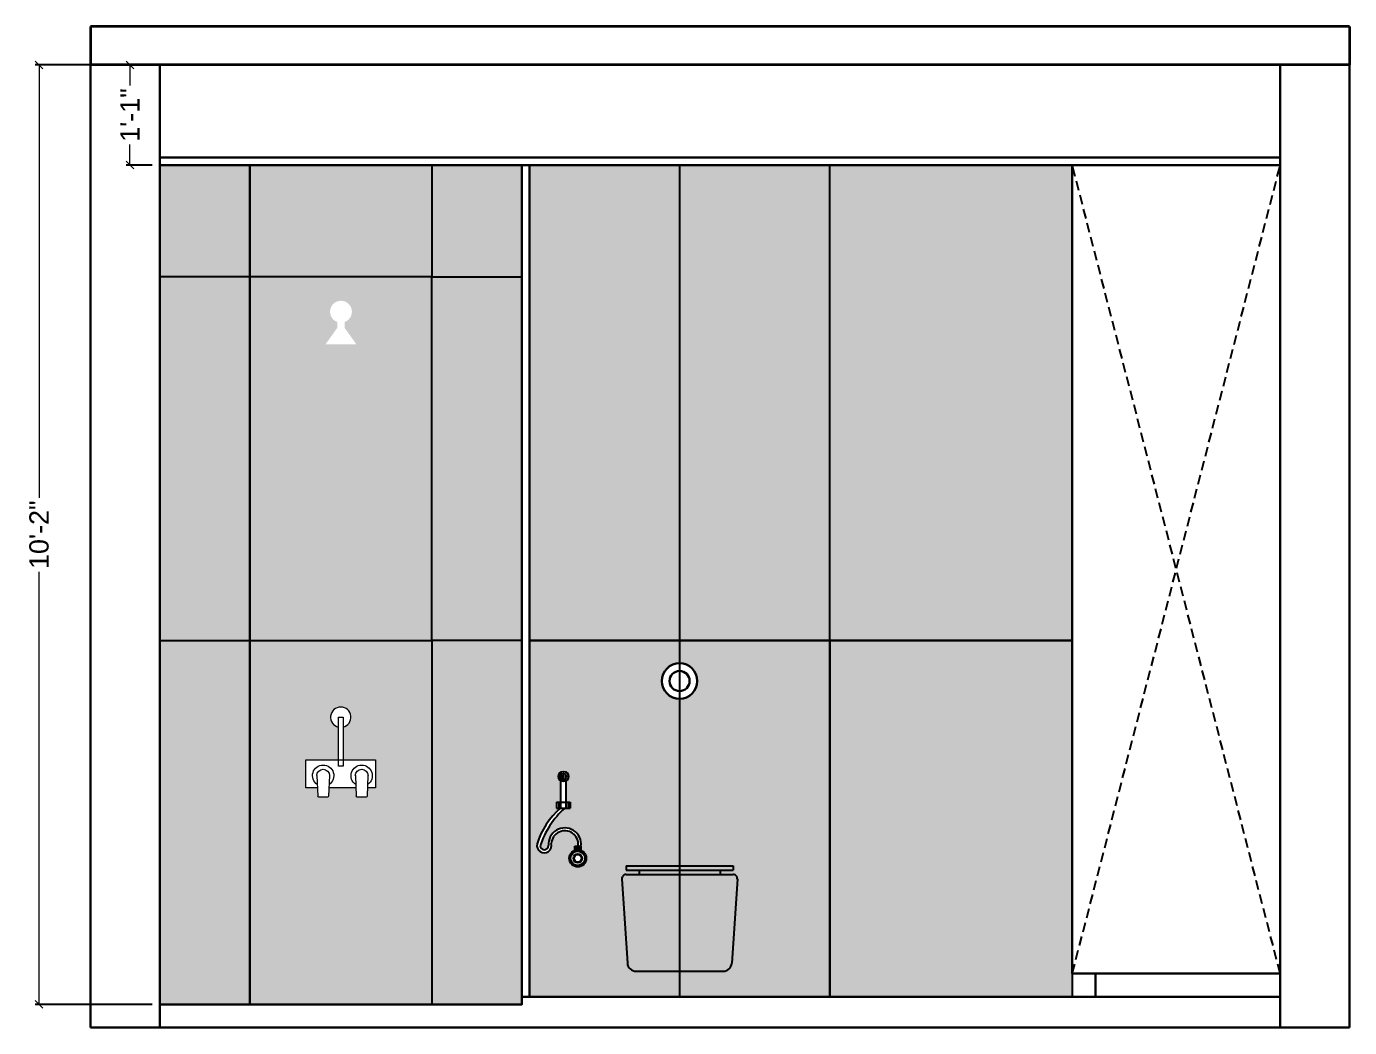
# Model space of a CAD drawing. Header units: millimetres. Extents: x 56222 to 3066687, y -650199 to -121287.
# Drawn here: x 156552.4 to 156724.2, y -180647.3 to -180517.3 of the extents above; entities that cross this region are included whole.
import ezdxf

# ---------------------------------------------------------------- set-up
doc = ezdxf.new("R2010")
doc.units = ezdxf.units.MM
doc.header["$MEASUREMENT"] = 0
doc.header["$PDMODE"] = 35
doc.linetypes.add('DASHED2', pattern=[0.375, 0.25, -0.125])
doc.layers.get('Defpoints').update_dxf_attribs({"color": 220})
for name, color, linetype, lineweight in [('dim05', 1, 'Continuous', 13), ('ELEC.', 5, 'Continuous', 20), ('Flooring', 253, 'Continuous', 30), ('FURNITURE', 32, 'Continuous', 9), ('HACHA', 253, 'Continuous', 5), ('UTILITY', 48, 'Continuous', 9), ('wall', 7, 'Continuous', 30), ('XX~SLAB ( BEAM )~ ( DIM )', 7, 'Continuous', 9)]:
    doc.layers.add(name, color=color, linetype=linetype, lineweight=lineweight)
doc.layers.add('SANIT', color=232, linetype='Continuous')
doc.styles.add('Arial', font='arial.ttf')
doc.styles.get("Standard").update_dxf_attribs({"font": 'arial.ttf', "height": 6})
doc.dimstyles.new('ISO-25', dxfattribs={"dimtxt": 2.5, "dimasz": 1, "dimexe": 0.5, "dimexo": 1, "dimtad": 0, "dimdec": 1, "dimlunit": 4, "dimtxsty": 'Standard', "dimblk": 'OBLIQUE', "dimcen": 2.5, "dimclrd": 1, "dimclre": 1, "dimclrt": 5, "dimadec": 0, "dimazin": 0, "dimtfac": 1, "dimtdec": 1, "dimtmove": 0, "dimatfit": 3, "dimfxl": 1, "dimlwd": -1, "dimarcsym": 0})
pattern_1 = [(45, (3572.797356, 13.609236), (0.132582521472, 0.22097086912), [1, -0.5]), (135, (3572.797356, 13.609236), (0.132582521472, -0.22097086912), [1, -0.5])]

# ---------------------------------------------------------------- blocks, each defined once
blk = doc.blocks.new('sda sdasd')
at = {"ltscale": 0.25, "true_color": 0xffffff}
h = blk.add_hatch(color=7, dxfattribs=at)
h.dxf.hatch_style = 1
h.paths.add_polyline_path([(46521.76, -32072.17, 0.433848), (46521.2, -32071.58), (46507.32, -32071.58, 0.433848), (46506.76, -32072.17), (46507.49, -32083.1, 0.394848), (46508.6, -32084.15), (46519.92, -32084.15, 0.394848), (46521.03, -32083.1)])
h.paths.add_polyline_path([(46521.2, -32070.46), (46507.32, -32070.46), (46507.32, -32071.02), (46521.2, -32071.02)])
h.paths.add_polyline_path([(46519.53, -32071.02), (46508.99, -32071.02), (46508.99, -32071.58), (46519.53, -32071.58)])
at = {"layer": 'SANIT'}
for p, q in [((46507.32, -32070.46), (46507.32, -32071.02)), ((46507.32, -32070.46), (46521.2, -32070.46)), ((46521.2, -32070.46), (46521.2, -32071.02)), ((46506.76, -32072.17), (46507.49, -32083.1)), ((46507.32, -32071.02), (46521.2, -32071.02)), ((46507.32, -32071.58), (46521.2, -32071.58)), ((46508.99, -32071.02), (46508.99, -32071.58)), ((46519.53, -32071.02), (46519.53, -32071.58)), ((46521.76, -32072.17), (46521.03, -32083.1)), ((46508.6, -32084.15), (46519.92, -32084.15))]:
    blk.add_line(p, q, dxfattribs=at)
for centre, radius, start, end in [((46507.32, -32072.14), 0.558, 90, 183.8141), ((46521.2, -32072.14), 0.558, 356.1859, 90), ((46508.6, -32083.03), 1.12, 183.8141, 270), ((46519.92, -32083.03), 1.12, 270, 356.1859)]:
    blk.add_arc(centre, radius, start, end, dxfattribs=at)
blk = doc.blocks.new('404COK-E')
for p, q in [((0.82, 0, 1), (0.7, -2.68, 1)), ((-0.82, 0, 1), (-0.7, -2.68, 1)), ((-0.57, -2.8, 1), (0.57, -2.8, 1))]:
    blk.add_line(p, q)
for centre, radius, start, end in [((0, 0, 1), 1.38, 304.096, 235.904), ((0, 0, 1), 0.824, 0, 180), ((-0.57, -2.68, 1), 0.125, 180, 270), ((0.57, -2.68, 1), 0.125, 270, 0)]:
    blk.add_arc(centre, radius, start, end)
blk = doc.blocks.new('HANDSPRAY')
at = {"layer": 'SANIT'}
h = blk.add_hatch(dxfattribs=at)
h.set_pattern_fill('DOTS', color=256, scale=100, angle=270, style=0)
h.set_pattern_definition([(90, (24140.49514, 35168.0262), (0.2395833333, 0.1197916667), [0, -0.2395833333])])
h.paths.add_polyline_path([(20863.85, 3019.23, -1), (20863.05, 3019.23, -1)])
for p, q in [((20863.11, 3015.12), (20863.11, 3018.66)), ((20863.79, 3015.12), (20863.79, 3018.66)), ((20862.56, 3015.89), (20862.86, 3015.89)), ((20862.56, 3015.89), (20862.56, 3015.12)), ((20862.86, 3015.89), (20862.86, 3015.12)), ((20864.04, 3015.89), (20864.33, 3015.89)), ((20864.04, 3015.89), (20864.04, 3015.12)), ((20864.33, 3015.89), (20864.33, 3015.12)), ((20862.56, 3015.12), (20864.33, 3015.12)), ((20864.94, 3010.18), (20865.73, 3010.18)), ((20864.94, 3009.63), (20864.94, 3010.18)), ((20865.05, 3010.18), (20865.05, 3009.68)), ((20865.17, 3009.53), (20865.17, 3009.52)), ((20865.21, 3010.18), (20865.21, 3009.71)), ((20865.47, 3010.18), (20865.47, 3009.7)), ((20865.5, 3009.53), (20865.5, 3009.51)), ((20865.63, 3010.18), (20865.63, 3009.66)), ((20865.73, 3009.63), (20865.73, 3010.18))]:
    blk.add_line(p, q, dxfattribs=at)
blk.add_lwpolyline([(20862.86, 3015.89), (20864.33, 3015.89)], dxfattribs=at)
for centre, radius in [((20863.45, 3019.23), 0.663), ((20863.45, 3019.23), 0.398), ((20865.31, 3008.61), 1.11), ((20865.31, 3008.61), 0.929), ((20865.31, 3008.61), 0.575), ((20865.31, 3008.61), 0.486)]:
    blk.add_circle(centre, radius, dxfattribs=at)
for centre, radius, start, end in [((20869.69, 3007.47), 10.13, 130.9639, 162.7048), ((20871.18, 3006.67), 11.34, 131.8666, 161.6382), ((20863.62, 3010.44), 2.12, 353.1553, 184.7321), ((20863.62, 3010.44), 1.75, 353.1553, 176.3727), ((20860.95, 3010.28), 0.955, 168.0925, 16.222), ((20860.96, 3010.27), 0.543, 182.6562, 359.3006)]:
    blk.add_arc(centre, radius, start, end, dxfattribs=at)
blk = doc.blocks.new('_Oblique')
at = {"layer": 'wall', "color": 0, "lineweight": -2}
blk.add_line((-0.5, -0.5), (0.5, 0.5), dxfattribs=at)
blk = doc.blocks.new('*D651')
at = {"layer": 'Defpoints', "color": 0, "lineweight": 25, "transparency": 16777216}
for p in [(156554.07, -180522.31), (156569.74, -180522.31), (156569.74, -180644.31)]:
    blk.add_point(p, dxfattribs=at)
at = {"layer": 'dim05', "color": 1, "linetype": 'Continuous', "lineweight": -2, "transparency": 16777216}
for p, q in [((156568.74, -180522.31), (156553.57, -180522.31)), ((156568.74, -180644.31), (156553.57, -180644.31))]:
    blk.add_line(p, q, dxfattribs=at)
at = {"layer": 'dim05', "color": 1, "linetype": 'Continuous', "transparency": 16777216}
for p, q in [((156554.07, -180522.31), (156554.07, -180578.51)), ((156554.07, -180644.31), (156554.07, -180588.11))]:
    blk.add_line(p, q, dxfattribs=at)
at = {"layer": 'dim05', "color": 1, "transparency": 16777216}
for p, rotation in [((156554.07, -180522.31), 90), ((156554.07, -180644.31), 270)]:
    blk.add_blockref('_Oblique', p, dxfattribs=dict(at, rotation=rotation))
at = {"layer": 'dim05', "color": 5, "lineweight": 25, "transparency": 16777216, "insert": (156554.07, -180583.31), "char_height": 2.5, "attachment_point": 5, "rotation": 90, "style": 'Arial'}
blk.add_mtext('10\'-2"', dxfattribs=at)
blk = doc.blocks.new('*D652')
at = {"layer": 'Defpoints', "color": 0, "lineweight": 25, "transparency": 16777216}
for p in [(156569.74, -180522.31), (156565.86, -180535.31), (156569.74, -180535.31)]:
    blk.add_point(p, dxfattribs=at)
at = {"layer": 'dim05', "color": 1, "linetype": 'Continuous', "lineweight": -2, "transparency": 16777216}
for p, q in [((156568.74, -180522.31), (156565.36, -180522.31)), ((156568.74, -180535.31), (156565.36, -180535.31))]:
    blk.add_line(p, q, dxfattribs=at)
at = {"layer": 'dim05', "color": 1, "linetype": 'Continuous', "transparency": 16777216}
for p, q in [((156565.86, -180522.31), (156565.86, -180524.98)), ((156565.86, -180535.31), (156565.86, -180532.64))]:
    blk.add_line(p, q, dxfattribs=at)
at = {"layer": 'dim05', "color": 1, "transparency": 16777216}
for p, rotation in [((156565.86, -180522.31), 90), ((156565.86, -180535.31), 270)]:
    blk.add_blockref('_Oblique', p, dxfattribs=dict(at, rotation=rotation))
at = {"layer": 'dim05', "color": 5, "lineweight": 25, "transparency": 16777216, "insert": (156565.86, -180528.81), "char_height": 2.5, "attachment_point": 5, "rotation": 90, "style": 'Arial'}
blk.add_mtext('1\'-1"', dxfattribs=at)

msp = doc.modelspace()

# ---------------------------------------------------------------- hatches: boundary and pattern name
at = {"layer": 'XX~SLAB ( BEAM )~ ( DIM )', "linetype": 'Continuous', "lineweight": 25, "true_color": 0x99371e, "transparency": 33554607}
h = msp.add_hatch(dxfattribs=at)
h.set_pattern_fill('HOUND', color=24, angle=45)
h.set_pattern_definition(pattern_1)
h.paths.add_polyline_path([(156616.742, -180597.064), (156605.053, -180597.064), (156605.053, -180644.308), (156616.742, -180644.308)])
h.paths.add_polyline_path([(156616.742, -180549.82), (156605.053, -180549.82), (156605.053, -180597.064), (156616.742, -180597.064)])
h.paths.add_polyline_path([(156616.742, -180535.308), (156605.053, -180535.308), (156605.053, -180549.82), (156616.742, -180549.82)])
h.paths.add_polyline_path([(156581.431, -180535.308), (156569.742, -180535.308), (156569.742, -180549.82), (156581.431, -180549.82)])
h.paths.add_polyline_path([(156581.431, -180549.82), (156569.742, -180549.82), (156569.742, -180597.064), (156581.431, -180597.064)])
h.paths.add_polyline_path([(156581.431, -180597.064), (156569.742, -180597.064), (156569.742, -180644.308), (156581.431, -180644.308)])
at = {"layer": 'XX~SLAB ( BEAM )~ ( DIM )', "linetype": 'Continuous', "lineweight": 25, "true_color": 0xdfc29f, "transparency": 33554687}
h = msp.add_hatch(dxfattribs=at)
h.set_pattern_fill('HOUND', color=9, angle=45)
h.set_pattern_definition(pattern_1)
h.paths.add_polyline_path([(156605.053, -180597.064), (156581.431, -180597.064), (156581.431, -180644.308), (156605.053, -180644.308)])
h.paths.add_polyline_path([(156590.265, -180617.396), (156590.208, -180616.174), (156588.71, -180616.174), (156588.71, -180612.56), (156592.941, -180612.56), (156592.941, -180608.302, -8.6729283), (156593.543, -180608.302), (156593.543, -180612.56), (156597.775, -180612.56), (156597.775, -180616.174), (156596.708, -180616.174), (156596.651, -180617.396), (156595.265, -180617.396), (156595.208, -180616.174), (156591.708, -180616.174), (156591.651, -180617.396)], flags=16)
h.paths.add_polyline_path([(156605.053, -180549.82), (156581.431, -180549.82), (156581.431, -180597.064), (156605.053, -180597.064)])
h.paths.add_polyline_path([(156591.253, -180558.606), (156592.796, -180556.434), (156592.796, -180555.687, -5.8284271), (156593.742, -180555.687), (156593.742, -180556.434), (156595.285, -180558.606)], flags=16)
h.paths.add_polyline_path([(156605.053, -180535.308), (156581.431, -180535.308), (156581.431, -180549.82), (156605.053, -180549.82)])
at = {"layer": 'XX~SLAB ( BEAM )~ ( DIM )', "linetype": 'Continuous', "lineweight": 25, "true_color": 0xeee0cd, "transparency": 33554687}
h = msp.add_hatch(dxfattribs=at)
h.set_pattern_fill('HOUND', color=254, angle=45)
h.set_pattern_definition(pattern_1)
h.paths.add_polyline_path([(156688.242, -180597.064), (156656.746, -180597.064), (156656.746, -180643.308), (156688.242, -180643.308)])
h.paths.add_polyline_path([(156688.242, -180535.308), (156656.746, -180535.308), (156656.746, -180597.064), (156688.242, -180597.064)])
h.paths.add_polyline_path([(156656.746, -180535.308), (156637.242, -180535.308), (156637.242, -180597.064), (156656.746, -180597.064)])
h.paths.add_polyline_path([(156637.242, -180535.308), (156617.742, -180535.308), (156617.742, -180597.064), (156637.242, -180597.064)])
h.paths.add_polyline_path([(156656.742, -180597.064), (156637.242, -180597.064), (156637.242, -180600.004, -0.4142136), (156639.546, -180602.308, -0.4142136), (156637.242, -180604.612), (156637.242, -180626.308), (156644.185, -180626.308), (156644.185, -180626.867), (156642.509, -180626.867), (156642.509, -180627.425), (156644.185, -180627.425, -0.4338481), (156644.742, -180628.021), (156644.014, -180638.949, -0.3948479), (156642.899, -180639.991), (156637.242, -180639.991), (156637.242, -180643.308), (156656.742, -180643.308)])
h.paths.add_polyline_path([(156637.242, -180604.612, -0.4142136), (156634.938, -180602.308, -0.4142136), (156637.242, -180600.004), (156637.242, -180597.064), (156617.742, -180597.064), (156617.742, -180643.308), (156637.242, -180643.308), (156637.242, -180639.991), (156631.585, -180639.991, -0.3948479), (156630.471, -180638.949), (156629.742, -180628.021, -0.4338481), (156630.299, -180627.425), (156631.975, -180627.425), (156631.975, -180626.867), (156630.299, -180626.867), (156630.299, -180626.308), (156637.242, -180626.308)])
h.paths.add_polyline_path([(156622.823, -180614.71, -0.2642405), (156622.5, -180615.279), (156622.5, -180618.058), (156623.044, -180618.058), (156623.044, -180618.826), (156622.327, -180618.826, 0.1306389), (156619.132, -180623.7, 0.9711369), (156620.218, -180623.681, -1.1064971), (156624.443, -180623.759), (156624.443, -180624.316, -0.3034395), (156625.126, -180625.337, -1), (156622.915, -180625.337, -0.3165821), (156623.648, -180624.297), (156623.648, -180623.759), (156624.071, -180623.759, 1.0416003), (156620.584, -180623.395, -1.2814332), (156618.733, -180623.465, -0.1393883), (156621.764, -180618.826), (156621.276, -180618.826), (156621.276, -180618.058), (156621.571, -180618.058), (156621.821, -180618.058), (156621.821, -180615.279, -0.2642405), (156621.497, -180614.71, -1)], flags=16)
h.paths.add_polyline_path([(156622.558, -180614.71, -1), (156621.762, -180614.71, -1)], flags=0)
h.paths.add_polyline_path([(156624.949, -180625.337, -1), (156623.092, -180625.337, -1)], flags=0)
h.paths.add_polyline_path([(156624.596, -180625.337, -1), (156623.446, -180625.337, -1)], flags=0)
h.paths.add_polyline_path([(156624.507, -180625.337, -1), (156623.534, -180625.337, -1)], flags=0)

# ---------------------------------------------------------------- linework, layer by layer
at = {"color": 6, "lineweight": 30}
for p, q in [((156715.242, -180534.308), (156569.742, -180534.308)), ((156715.242, -180535.308), (156569.742, -180535.308))]:
    msp.add_line(p, q, dxfattribs=at)
at = {"color": 3, "lineweight": 30, "ltscale": 0.25}
for radius in [2.304, 1.304]:
    msp.add_circle((156637.242, -180602.308), radius, dxfattribs=at)
at = {"layer": 'dim05', "color": 1, "lineweight": 35}
for p, q in [((156724.242, -180517.308), (156560.742, -180517.308)), ((156560.742, -180517.308), (156560.742, -180522.308)), ((156724.242, -180517.308), (156724.242, -180522.308)), ((156724.242, -180522.308), (156560.742, -180522.308))]:
    msp.add_line(p, q, dxfattribs=at)
at = {"layer": 'Flooring', "ltscale": 4}
msp.add_line((156616.742, -180644.308), (156569.742, -180644.308), dxfattribs=at)
msp.add_lwpolyline([(156616.742, -180644.308), (156616.742, -180643.308), (156715.242, -180643.308)], dxfattribs=at)
at = {"layer": 'FURNITURE', "lineweight": 30}
for p, q in [((156688.242, -180640.308), (156688.242, -180535.308)), ((156715.242, -180640.308), (156688.242, -180640.308)), ((156691.242, -180643.308), (156691.242, -180640.308))]:
    msp.add_line(p, q, dxfattribs=at)
at = {"layer": 'HACHA', "color": 5, "lineweight": 30}
for p, q in [((156616.742, -180643.308), (156616.742, -180535.308)), ((156617.742, -180643.308), (156617.742, -180535.308))]:
    msp.add_line(p, q, dxfattribs=at)
at = {"layer": 'UTILITY', "ltscale": 3}
msp.add_lwpolyline([(156592.941, -180607.015), (156593.543, -180607.015), (156593.543, -180613.349), (156592.941, -180613.349)], close=True, dxfattribs=at)
msp.add_lwpolyline([(156590.208, -180616.174), (156588.71, -180616.174), (156588.71, -180612.56), (156597.775, -180612.56), (156597.775, -180616.174), (156596.708, -180616.174)], dxfattribs=at)
at = {"layer": 'UTILITY', "ltscale": 3, "elevation": 0.5}
msp.add_lwpolyline([(156595.208, -180616.174), (156591.708, -180616.174)], dxfattribs=at)
at = {"layer": 'UTILITY', "ltscale": 3}
msp.add_arc((156593.242, -180607.015), 1.322, 283.15447, 256.84553, dxfattribs=at)
at = {"layer": 'wall', "lineweight": 30}
for p, q in [((156560.742, -180647.308), (156560.742, -180520.308)), ((156724.242, -180647.308), (156724.242, -180520.308)), ((156569.742, -180647.308), (156569.742, -180522.308)), ((156715.242, -180647.308), (156715.242, -180522.308)), ((156617.742, -180643.308), (156617.742, -180596.308)), ((156656.742, -180597.064), (156617.742, -180597.064)), ((156656.742, -180643.308), (156656.742, -180597.064)), ((156724.242, -180647.308), (156560.742, -180647.308))]:
    msp.add_line(p, q, dxfattribs=at)
at = {"layer": 'XX~SLAB ( BEAM )~ ( DIM )', "color": 1, "linetype": 'Continuous', "lineweight": 25}
for p, q in [((156715.242, -180534.308), (156569.742, -180534.308)), ((156617.742, -180597.064), (156656.742, -180597.064))]:
    msp.add_line(p, q, dxfattribs=at)
at = {"layer": 'XX~SLAB ( BEAM )~ ( DIM )', "color": 27, "linetype": 'DASHED2', "lineweight": 25, "ltscale": 5, "true_color": 0x7d5120}
for p, q in [((156688.242, -180640.308), (156715.242, -180535.308)), ((156715.242, -180640.308), (156688.242, -180535.308))]:
    msp.add_line(p, q, dxfattribs=at)
at = {"layer": 'XX~SLAB ( BEAM )~ ( DIM )', "color": 27, "lineweight": 25, "true_color": 0x7d5120}
for points in [[(156569.742, -180535.308), (156581.431, -180535.308), (156581.431, -180549.82), (156569.742, -180549.82)], [(156581.431, -180535.308), (156605.053, -180535.308), (156605.053, -180549.82), (156581.431, -180549.82)], [(156616.742, -180535.308), (156605.053, -180535.308), (156605.053, -180549.82), (156616.742, -180549.82)], [(156617.738, -180535.308), (156637.242, -180535.308), (156637.242, -180597.064), (156617.738, -180597.064)], [(156656.746, -180535.308), (156637.242, -180535.308), (156637.242, -180597.064), (156656.746, -180597.064)], [(156656.746, -180535.308), (156688.242, -180535.308), (156688.242, -180597.064), (156656.746, -180597.064)], [(156569.742, -180597.064), (156581.431, -180597.064), (156581.431, -180549.82), (156569.742, -180549.82)], [(156581.431, -180597.064), (156605.053, -180597.064), (156605.053, -180549.82), (156581.431, -180549.82)], [(156616.742, -180597.064), (156605.053, -180597.064), (156605.053, -180549.82), (156616.742, -180549.82)], [(156569.742, -180597.064), (156581.431, -180597.064), (156581.431, -180644.308), (156569.742, -180644.308)], [(156581.431, -180597.064), (156605.053, -180597.064), (156605.053, -180644.308), (156581.431, -180644.308)], [(156616.742, -180597.064), (156605.053, -180597.064), (156605.053, -180644.308), (156616.742, -180644.308)], [(156617.738, -180597.064), (156637.242, -180597.064), (156637.242, -180643.308), (156617.738, -180643.308)], [(156656.746, -180597.064), (156637.242, -180597.064), (156637.242, -180643.308), (156656.746, -180643.308)], [(156656.746, -180597.064), (156688.242, -180597.064), (156688.242, -180643.308), (156656.746, -180643.308)]]:
    msp.add_lwpolyline(points, close=True, dxfattribs=at)

# ---------------------------------------------------------------- block references
at = {"layer": 'ELEC.'}
msp.add_blockref('sda sdasd', (110122.982, -148555.846), dxfattribs=at)
at = {"layer": 'FURNITURE'}
msp.add_blockref('HANDSPRAY', (135758.712, -183633.943), dxfattribs=at)
at = {"layer": 'UTILITY', "ltscale": 3, "xscale": -1}
for p in [(156590.958, -180614.595, -1), (156595.958, -180614.595, -1)]:
    msp.add_blockref('404COK-E', p, dxfattribs=at)

# ---------------------------------------------------------------- dimensions: what is measured, and where the dimension line sits
at = {"layer": 'dim05', "color": 27, "lineweight": 25, "true_color": 0x7d5120}
for base, p1, p2, picture, middle in [((156554.068, -180522.308), (156569.742, -180644.308), (156569.742, -180522.308), '*D651', (156554.068, -180583.308)), ((156565.863, -180535.308), (156569.742, -180522.308), (156569.742, -180535.308), '*D652', (156565.863, -180528.808))]:
    dim = msp.add_linear_dim(base=base, p1=p1, p2=p2, angle=90, dimstyle='ISO-25', override={"dimdec": 2, "dimtxsty": 'Arial'}, dxfattribs=at)
    dim.commit()
    dim.dimension.update_dxf_attribs({"geometry": picture, "text_midpoint": middle})

doc.saveas('drawing.dxf')
